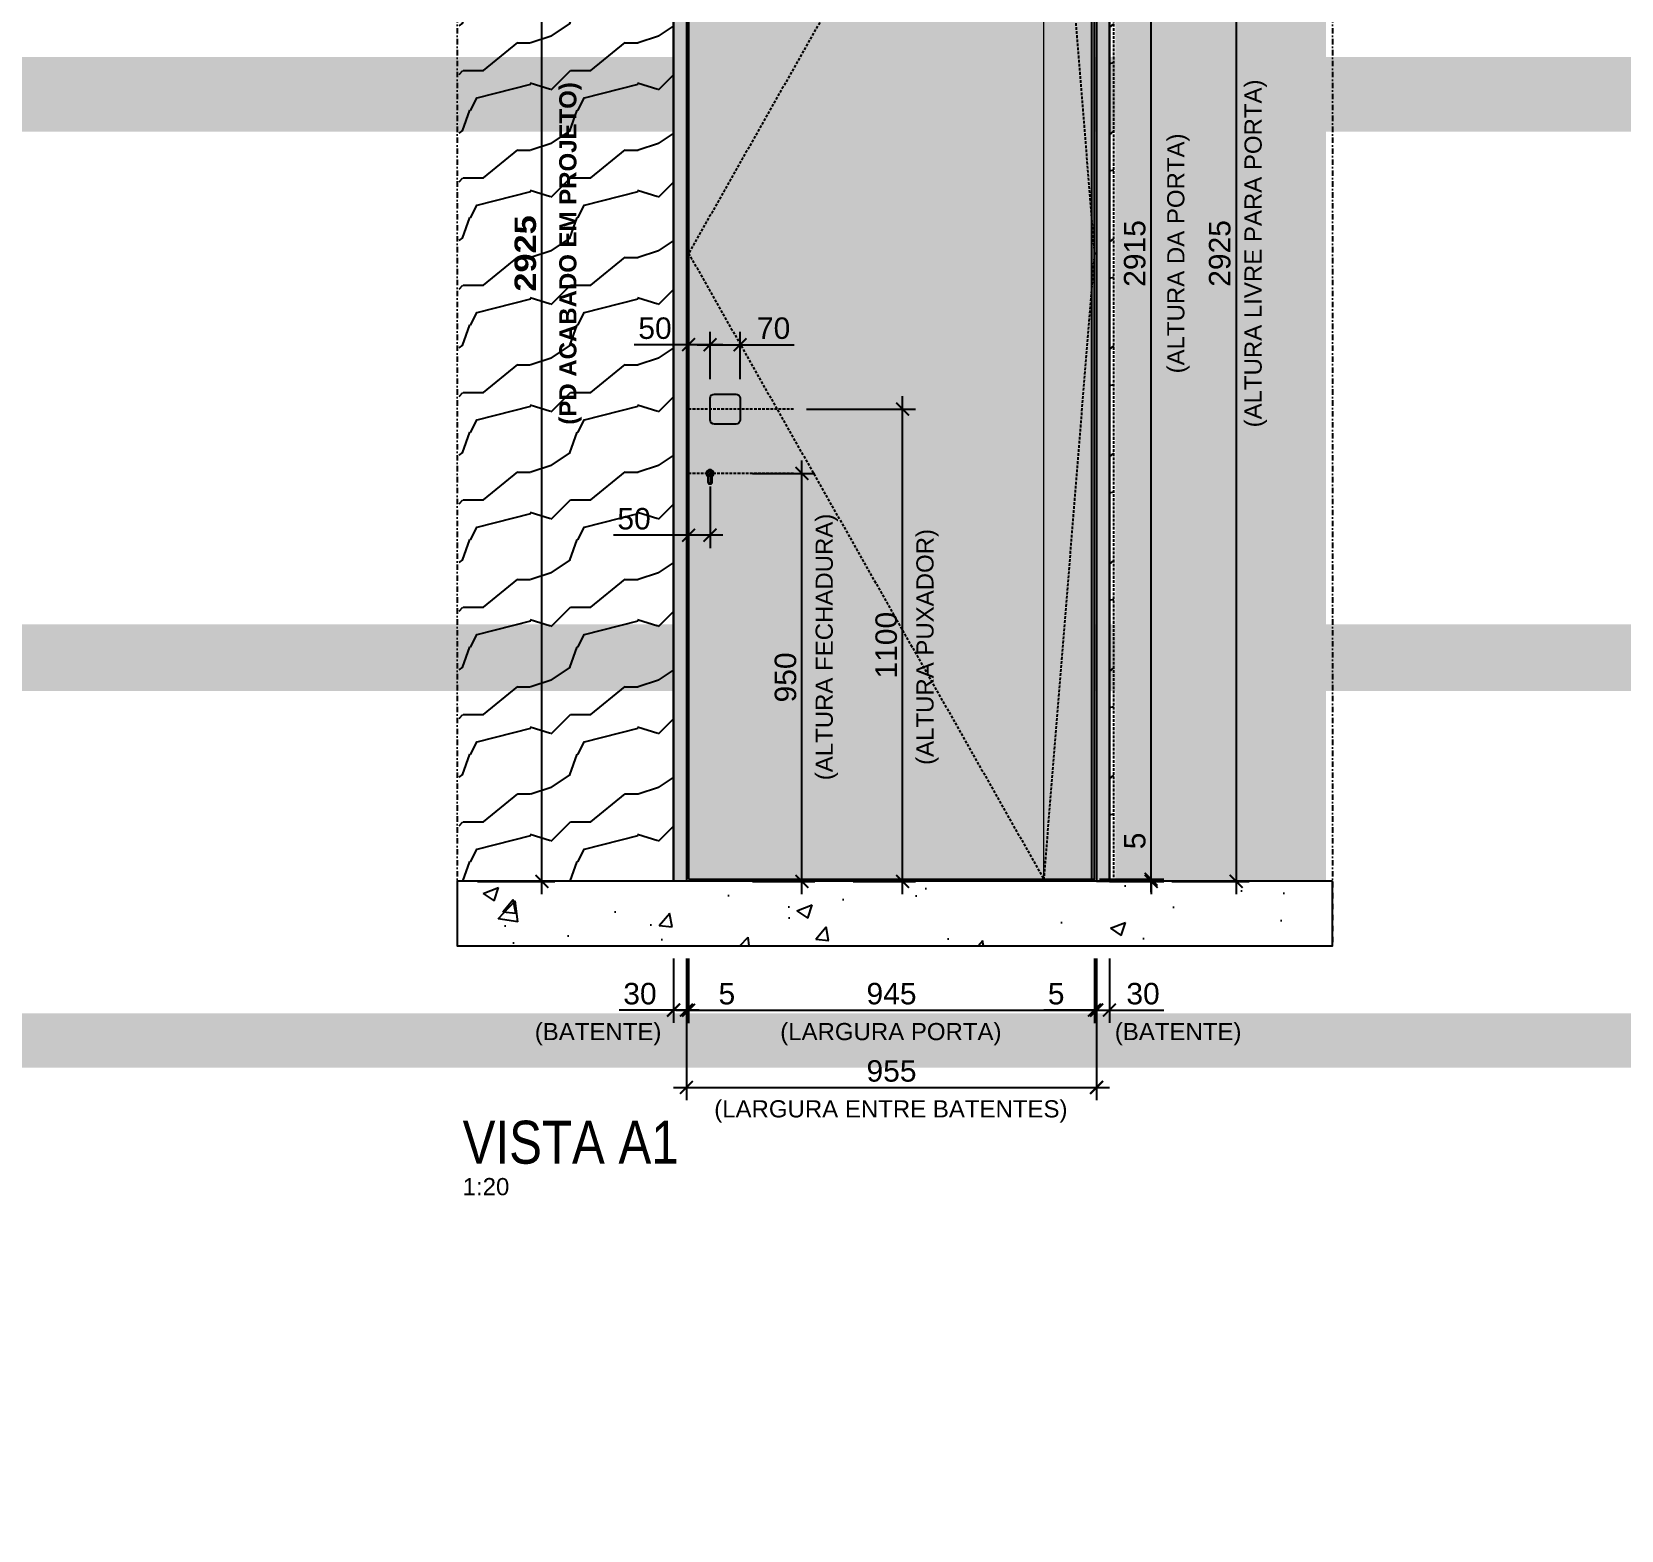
# Model space of a CAD drawing. Header units: millimetres. Extents: x -63251 to 507826, y 5339 to 217512.
# Drawn here: x 191512 to 195213, y 104444 to 107934 of the extents above; entities that cross this region are included whole.
import ezdxf
from ezdxf import colors
from ezdxf.entities.mleader import LeaderData, LeaderLine
from ezdxf.math import Vec2, Vec3

# ---------------------------------------------------------------- set-up
doc = ezdxf.new("R2010")
doc.units = ezdxf.units.MM
doc.header["$PDMODE"] = 3
doc.linetypes.add('TRAÇO 1-1', pattern=[9.525, 6.35, -3.175])
doc.linetypes.add('TRAÇO E PONTO 1-1', pattern=[25.4, 12.7, -6.35, 0, -6.35])
for name, color, linetype in [('A-ANNO-DIMS', 7, 'Continuous'), ('COTAS', 9, 'Continuous'), ('FERRAGEM', 3, 'Continuous'), ('HACHURA', 21, 'Continuous'), ('MARCENARIA', 4, 'Continuous'), ('MARCENARIA . M', 4, 'Continuous'), ('PAREDE', 94, 'Continuous'), ('PROJEÇÃO', 8, 'Continuous'), ('TEXTO', 105, 'Continuous'), ('TEXTO TRAÇO PONTO', 105, 'TRAÇO E PONTO 1-1')]:
    doc.layers.add(name, color=color, linetype=linetype)
doc.styles.add('1-1', font='arial.ttf', dxfattribs={"height": 0.2})
doc.styles.add('MEDIDA OFICIAL', font='ariblk.ttf')
doc.styles.add('PADRÃO', font='arial.ttf')
doc.styles.add('TITULO', font='swissck.ttf')
doc.dimstyles.new('1-20', dxfattribs={"dimscale": 20, "dimtxt": 2.5, "dimasz": 1.5, "dimexe": 1.5, "dimexo": 1.5, "dimtad": 1, "dimtxsty": 'PADRÃO', "dimblk": 'ARCHTICK', "dimcen": 2.5, "dimdle": 1.5, "dimclrd": 9, "dimclre": 9, "dimclrt": 6, "dimadec": 0, "dimazin": 0, "dimtfac": 1, "dimtmove": 0, "dimatfit": 3, "dimfxl": 1.25, "dimlwd": -1, "dimlwe": -1, "dimarcsym": 0})
doc.dimstyles.new('Med. Ofic.1-20', dxfattribs={"dimscale": 20, "dimtxt": 2.5, "dimasz": 1.5, "dimexe": 1.5, "dimexo": 1.5, "dimtad": 1, "dimtxsty": 'MEDIDA OFICIAL', "dimblk": 'ARCHTICK', "dimcen": 2.5, "dimdle": 1.5, "dimclrd": 9, "dimclre": 9, "dimclrt": 10, "dimadec": 0, "dimazin": 0, "dimtfac": 1, "dimtmove": 0, "dimatfit": 3, "dimfxl": 1.25, "dimlwd": -1, "dimlwe": -1, "dimarcsym": 0})

# ---------------------------------------------------------------- blocks, each defined once
blk = doc.blocks.new('_ArchTick')
at = {"color": 0, "linetype": 'ByBlock', "const_width": 0.15}
blk.add_lwpolyline([(-0.5, -0.5), (0.5, 0.5)], dxfattribs=at)
blk = doc.blocks.new('*D73')
at = {"layer": 'A-ANNO-DIMS', "color": 9, "transparency": 16777216}
for p, q in [((193041.8, 105775.6), (193041.8, 105625.6)), ((193986.8, 105775.6), (193986.8, 105625.6)), ((193011.8, 105655.6), (194016.8, 105655.6))]:
    blk.add_line(p, q, dxfattribs=at)
at = {"layer": 'Defpoints', "color": 0, "transparency": 16777216}
for p in [(193041.8, 105805.6), (193986.8, 105805.6), (193986.8, 105655.6)]:
    blk.add_point(p, dxfattribs=at)
at = {"layer": 'A-ANNO-DIMS', "color": 9, "transparency": 16777216, "xscale": 30, "yscale": 30, "zscale": 30, "rotation": 180}
blk.add_blockref('_ArchTick', (193041.8, 105655.6), dxfattribs=at)
at = {"layer": 'A-ANNO-DIMS', "color": 9, "transparency": 16777216, "xscale": 30, "yscale": 30, "zscale": 30}
blk.add_blockref('_ArchTick', (193986.8, 105655.6), dxfattribs=at)
at = {"layer": 'A-ANNO-DIMS', "color": 6, "transparency": 16777216, "insert": (193514.3, 105693.7), "char_height": 50, "attachment_point": 5, "style": 'PADRÃO'}
blk.add_mtext('945', dxfattribs=at)
blk = doc.blocks.new('*D74')
at = {"layer": 'A-ANNO-DIMS', "color": 9, "transparency": 16777216}
for p, q in [((193036.8, 105775.6), (193036.8, 105625.6)), ((193041.8, 105775.7), (193041.8, 105625.6)), ((193036.8, 105655.6), (193006.8, 105655.6)), ((193036.8, 105655.6), (193041.8, 105655.6)), ((193041.8, 105655.6), (193160, 105655.6))]:
    blk.add_line(p, q, dxfattribs=at)
at = {"layer": 'Defpoints', "color": 0, "transparency": 16777216}
for p in [(193036.8, 105805.6), (193041.8, 105805.7), (193041.8, 105655.6)]:
    blk.add_point(p, dxfattribs=at)
at = {"layer": 'A-ANNO-DIMS', "color": 9, "transparency": 16777216, "xscale": 30, "yscale": 30, "zscale": 30}
blk.add_blockref('_ArchTick', (193036.8, 105655.6), dxfattribs=at)
at = {"layer": 'A-ANNO-DIMS', "color": 9, "transparency": 16777216, "xscale": 30, "yscale": 30, "zscale": 30, "rotation": 180}
blk.add_blockref('_ArchTick', (193041.8, 105655.6), dxfattribs=at)
at = {"layer": 'A-ANNO-DIMS', "color": 6, "transparency": 16777216, "insert": (193130.9, 105693.6), "char_height": 50, "attachment_point": 5, "style": 'PADRÃO'}
blk.add_mtext('5', dxfattribs=at)
blk = doc.blocks.new('*D75')
at = {"layer": 'A-ANNO-DIMS', "color": 9, "transparency": 16777216}
for p, q in [((193986.8, 105775.7), (193986.8, 105625.7)), ((193991.8, 105775.7), (193991.8, 105625.7)), ((193986.8, 105655.7), (193868.7, 105655.7)), ((193991.8, 105655.7), (193986.8, 105655.7)), ((193991.8, 105655.7), (194021.8, 105655.7))]:
    blk.add_line(p, q, dxfattribs=at)
at = {"layer": 'Defpoints', "color": 0, "transparency": 16777216}
for p in [(193986.8, 105805.7), (193991.8, 105805.7), (193986.8, 105655.7)]:
    blk.add_point(p, dxfattribs=at)
at = {"layer": 'A-ANNO-DIMS', "color": 9, "transparency": 16777216, "xscale": 30, "yscale": 30, "zscale": 30}
blk.add_blockref('_ArchTick', (193986.8, 105655.7), dxfattribs=at)
at = {"layer": 'A-ANNO-DIMS', "color": 9, "transparency": 16777216, "xscale": 30, "yscale": 30, "zscale": 30, "rotation": 180}
blk.add_blockref('_ArchTick', (193991.8, 105655.7), dxfattribs=at)
at = {"layer": 'A-ANNO-DIMS', "color": 6, "transparency": 16777216, "insert": (193897.7, 105693.6), "char_height": 50, "attachment_point": 5, "style": 'PADRÃO'}
blk.add_mtext('5', dxfattribs=at)
blk = doc.blocks.new('*D76')
at = {"layer": 'A-ANNO-DIMS', "color": 9, "transparency": 16777216}
for p, q in [((193036.8, 105775.6), (193036.8, 105445.6)), ((193991.8, 105775.6), (193991.8, 105445.6)), ((193006.8, 105475.6), (194021.8, 105475.6))]:
    blk.add_line(p, q, dxfattribs=at)
at = {"layer": 'Defpoints', "color": 0, "transparency": 16777216}
for p in [(193036.8, 105805.6), (193991.8, 105805.6), (193991.8, 105475.6)]:
    blk.add_point(p, dxfattribs=at)
at = {"layer": 'A-ANNO-DIMS', "color": 9, "transparency": 16777216, "xscale": 30, "yscale": 30, "zscale": 30, "rotation": 180}
blk.add_blockref('_ArchTick', (193036.8, 105475.6), dxfattribs=at)
at = {"layer": 'A-ANNO-DIMS', "color": 9, "transparency": 16777216, "xscale": 30, "yscale": 30, "zscale": 30}
blk.add_blockref('_ArchTick', (193991.8, 105475.6), dxfattribs=at)
at = {"layer": 'A-ANNO-DIMS', "color": 6, "transparency": 16777216, "insert": (193514.3, 105513.7), "char_height": 50, "attachment_point": 5, "style": 'PADRÃO'}
blk.add_mtext('955', dxfattribs=at)
blk = doc.blocks.new('*D72')
at = {"layer": 'A-ANNO-DIMS', "color": 9, "transparency": 16777216}
for p, q in [((193991.8, 105775.6), (193991.8, 105625.7)), ((194021.8, 105775.6), (194021.8, 105625.7)), ((193961.8, 105655.7), (194021.8, 105655.7)), ((194021.8, 105655.7), (194148.2, 105655.7))]:
    blk.add_line(p, q, dxfattribs=at)
at = {"layer": 'Defpoints', "color": 0, "transparency": 16777216}
for p in [(193991.8, 105805.6), (194021.8, 105805.6), (194021.8, 105655.7)]:
    blk.add_point(p, dxfattribs=at)
at = {"layer": 'A-ANNO-DIMS', "color": 9, "transparency": 16777216, "xscale": 30, "yscale": 30, "zscale": 30, "rotation": 180}
blk.add_blockref('_ArchTick', (193991.8, 105655.7), dxfattribs=at)
at = {"layer": 'A-ANNO-DIMS', "color": 9, "transparency": 16777216, "xscale": 30, "yscale": 30, "zscale": 30}
blk.add_blockref('_ArchTick', (194021.8, 105655.7), dxfattribs=at)
at = {"layer": 'A-ANNO-DIMS', "color": 6, "transparency": 16777216, "insert": (194100, 105693.7), "char_height": 50, "attachment_point": 5, "style": 'PADRÃO'}
blk.add_mtext('30', dxfattribs=at)
blk = doc.blocks.new('*D77')
at = {"layer": 'A-ANNO-DIMS', "color": 9, "transparency": 16777216}
for p, q in [((193006.8, 105775.6), (193006.8, 105625.7)), ((193036.8, 105775.6), (193036.8, 105625.7)), ((193006.8, 105655.7), (192880.4, 105655.7)), ((193066.8, 105655.7), (193006.8, 105655.7))]:
    blk.add_line(p, q, dxfattribs=at)
at = {"layer": 'Defpoints', "color": 0, "transparency": 16777216}
for p in [(193006.8, 105805.6), (193036.8, 105805.6), (193006.8, 105655.7)]:
    blk.add_point(p, dxfattribs=at)
at = {"layer": 'A-ANNO-DIMS', "color": 9, "transparency": 16777216, "xscale": 30, "yscale": 30, "zscale": 30, "rotation": 180}
blk.add_blockref('_ArchTick', (193006.8, 105655.7), dxfattribs=at)
at = {"layer": 'A-ANNO-DIMS', "color": 9, "transparency": 16777216, "xscale": 30, "yscale": 30, "zscale": 30}
blk.add_blockref('_ArchTick', (193036.8, 105655.7), dxfattribs=at)
at = {"layer": 'A-ANNO-DIMS', "color": 6, "transparency": 16777216, "insert": (192928.6, 105693.7), "char_height": 50, "attachment_point": 5, "style": 'PADRÃO'}
blk.add_mtext('30', dxfattribs=at)
blk = doc.blocks.new('*D78')
at = {"layer": 'A-ANNO-DIMS', "color": 9, "transparency": 16777216}
for p, q in [((194118.8, 105930.6), (194118.8, 108905.6)), ((193998.8, 108875.6), (194148.8, 108875.6)), ((193998.8, 105960.6), (194148.8, 105960.6))]:
    blk.add_line(p, q, dxfattribs=at)
at = {"layer": 'Defpoints', "color": 0, "transparency": 16777216}
for p in [(193968.8, 108875.6), (194118.8, 108875.6), (193968.8, 105960.6)]:
    blk.add_point(p, dxfattribs=at)
at = {"layer": 'A-ANNO-DIMS', "color": 9, "transparency": 16777216, "xscale": 30, "yscale": 30, "zscale": 30}
for p, rotation in [((194118.8, 108875.6), 90), ((194118.8, 105960.6), 270)]:
    blk.add_blockref('_ArchTick', p, dxfattribs=dict(at, rotation=rotation))
at = {"layer": 'A-ANNO-DIMS', "color": 6, "transparency": 16777216, "insert": (194080.8, 107418.1), "char_height": 50, "attachment_point": 5, "rotation": 90, "style": 'PADRÃO'}
blk.add_mtext('2915', dxfattribs=at)
blk = doc.blocks.new('*D79')
at = {"layer": 'A-ANNO-DIMS', "color": 9, "transparency": 16777216}
for p, q in [((194118.8, 105960.6), (194118.8, 106078.8)), ((194016.8, 105960.6), (194148.8, 105960.6)), ((194118.8, 105955.6), (194118.8, 105960.6)), ((194021.8, 105955.6), (194148.8, 105955.6)), ((194118.8, 105955.6), (194118.8, 105925.6))]:
    blk.add_line(p, q, dxfattribs=at)
at = {"layer": 'Defpoints', "color": 0, "transparency": 16777216}
for p in [(193986.8, 105960.6), (194118.8, 105960.6), (193991.8, 105955.6)]:
    blk.add_point(p, dxfattribs=at)
at = {"layer": 'A-ANNO-DIMS', "color": 9, "transparency": 16777216, "xscale": 30, "yscale": 30, "zscale": 30}
for p, rotation in [((194118.8, 105960.6), 270), ((194118.8, 105955.6), 90)]:
    blk.add_blockref('_ArchTick', p, dxfattribs=dict(at, rotation=rotation))
at = {"layer": 'A-ANNO-DIMS', "color": 6, "transparency": 16777216, "insert": (194080.9, 106049.7), "char_height": 50, "attachment_point": 5, "rotation": 90, "style": 'PADRÃO'}
blk.add_mtext('5', dxfattribs=at)
blk = doc.blocks.new('*D80')
at = {"layer": 'A-ANNO-DIMS', "color": 9, "transparency": 16777216}
for p, q in [((194316.8, 108910.6), (194316.8, 105925.6)), ((194021.8, 108880.6), (194346.8, 108880.6)), ((194166.8, 105955.6), (194346.8, 105955.6))]:
    blk.add_line(p, q, dxfattribs=at)
at = {"layer": 'Defpoints', "color": 0, "transparency": 16777216}
for p in [(193991.8, 108880.6), (194136.8, 105955.6), (194316.8, 105955.6)]:
    blk.add_point(p, dxfattribs=at)
at = {"layer": 'A-ANNO-DIMS', "color": 9, "transparency": 16777216, "xscale": 30, "yscale": 30, "zscale": 30}
for p, rotation in [((194316.8, 108880.6), 90), ((194316.8, 105955.6), 270)]:
    blk.add_blockref('_ArchTick', p, dxfattribs=dict(at, rotation=rotation))
at = {"layer": 'A-ANNO-DIMS', "color": 6, "transparency": 16777216, "insert": (194278.8, 107418.1), "char_height": 50, "attachment_point": 5, "rotation": 90, "style": 'PADRÃO'}
blk.add_mtext('2925', dxfattribs=at)
blk = doc.blocks.new('*D82')
at = {"layer": 'COTAS', "color": 9, "linetype": 'Continuous', "ltscale": 0.4, "transparency": 16777216}
blk.add_line((192700.3, 105925.6), (192700.3, 108910.6), dxfattribs=at)
at = {"layer": 'COTAS', "color": 9, "ltscale": 0.4, "transparency": 16777216}
for p, q in [((192580.1, 108880.6), (192730.3, 108880.6)), ((192550.3, 105955.6), (192730.3, 105955.6))]:
    blk.add_line(p, q, dxfattribs=at)
at = {"layer": 'Defpoints', "color": 0, "ltscale": 0.4, "transparency": 16777216}
for p in [(192550.1, 108880.6, 0), (192700.3, 108880.6), (192520.3, 105955.6)]:
    blk.add_point(p, dxfattribs=at)
at = {"layer": 'COTAS', "color": 9, "ltscale": 0.4, "transparency": 16777216, "xscale": 30, "yscale": 30, "zscale": 30}
for p, rotation in [((192700.3, 108880.6), 90), ((192700.3, 105955.6), 270)]:
    blk.add_blockref('_ArchTick', p, dxfattribs=dict(at, rotation=rotation))
at = {"layer": 'COTAS', "color": 10, "ltscale": 0.4, "transparency": 16777216, "insert": (192661.9, 107418.1), "char_height": 50, "attachment_point": 5, "rotation": 90, "style": 'MEDIDA OFICIAL'}
blk.add_mtext('2925', dxfattribs=at)
blk = doc.blocks.new('*D611')
at = {"layer": 'Defpoints', "color": 0, "transparency": 16777216}
for p in [(193160.8, 106905.6), (193305.6, 106905.6), (193160.8, 105955.6)]:
    blk.add_point(p, dxfattribs=at)
at = {"layer": 'PAREDE', "color": 9, "transparency": 16777216}
for p, q in [((193305.6, 105925.6), (193305.6, 106935.6)), ((193190.8, 106905.6), (193335.6, 106905.6)), ((193190.8, 105955.6), (193335.6, 105955.6))]:
    blk.add_line(p, q, dxfattribs=at)
at = {"layer": 'PAREDE', "color": 9, "transparency": 16777216, "xscale": 30, "yscale": 30, "zscale": 30}
for p, rotation in [((193305.6, 106905.6), 90), ((193305.6, 105955.6), 270)]:
    blk.add_blockref('_ArchTick', p, dxfattribs=dict(at, rotation=rotation))
at = {"layer": 'PAREDE', "color": 6, "transparency": 16777216, "insert": (193267.6, 106430.6), "char_height": 50, "attachment_point": 5, "rotation": 90, "style": 'PADRÃO'}
blk.add_mtext('950', dxfattribs=at)
blk = doc.blocks.new('*D612')
at = {"layer": 'Defpoints', "color": 0, "transparency": 16777216}
for p in [(193041.8, 106905.6), (193091.8, 106905.6), (193041.8, 106761.8)]:
    blk.add_point(p, dxfattribs=at)
at = {"layer": 'PAREDE', "color": 9, "transparency": 16777216}
for p, q in [((193041.8, 106875.6), (193041.8, 106731.8)), ((193091.8, 106875.6), (193091.8, 106731.8)), ((193041.8, 106761.8), (192866.6, 106761.8)), ((193121.8, 106761.8), (193041.8, 106761.8))]:
    blk.add_line(p, q, dxfattribs=at)
at = {"layer": 'PAREDE', "color": 9, "transparency": 16777216, "xscale": 30, "yscale": 30, "zscale": 30, "rotation": 180}
blk.add_blockref('_ArchTick', (193041.8, 106761.8), dxfattribs=at)
at = {"layer": 'PAREDE', "color": 9, "transparency": 16777216, "xscale": 30, "yscale": 30, "zscale": 30}
blk.add_blockref('_ArchTick', (193091.8, 106761.8), dxfattribs=at)
at = {"layer": 'PAREDE', "color": 6, "transparency": 16777216, "insert": (192914.8, 106799.9), "char_height": 50, "attachment_point": 5, "style": 'PADRÃO'}
blk.add_mtext('50', dxfattribs=at)
blk = doc.blocks.new('*D613')
at = {"layer": 'Defpoints', "color": 0, "transparency": 16777216}
for p in [(193286.2, 107055.6), (193540.2, 107055.6), (193395.4, 105955.6)]:
    blk.add_point(p, dxfattribs=at)
at = {"layer": 'PAREDE', "color": 9, "transparency": 16777216}
for p, q in [((193540.2, 105925.6), (193540.2, 107085.6)), ((193316.2, 107055.6), (193570.2, 107055.6)), ((193425.4, 105955.6), (193570.2, 105955.6))]:
    blk.add_line(p, q, dxfattribs=at)
at = {"layer": 'PAREDE', "color": 9, "transparency": 16777216, "xscale": 30, "yscale": 30, "zscale": 30}
for p, rotation in [((193540.2, 107055.6), 90), ((193540.2, 105955.6), 270)]:
    blk.add_blockref('_ArchTick', p, dxfattribs=dict(at, rotation=rotation))
at = {"layer": 'PAREDE', "color": 6, "transparency": 16777216, "insert": (193502.2, 106505.6), "char_height": 50, "attachment_point": 5, "rotation": 90, "style": 'PADRÃO'}
blk.add_mtext('1100', dxfattribs=at)
blk = doc.blocks.new('*D1739')
at = {"layer": 'Defpoints', "color": 0, "transparency": 16777216}
for p in [(193161.8, 107205.6), (193091.8, 107095.6), (193161.8, 107095.6)]:
    blk.add_point(p, dxfattribs=at)
at = {"layer": 'PAREDE', "color": 9, "transparency": 16777216}
for p, q in [((193091.8, 107125.6), (193091.8, 107235.6)), ((193161.8, 107125.6), (193161.8, 107235.6)), ((193061.8, 107205.6), (193161.8, 107205.6)), ((193161.8, 107205.6), (193287.9, 107205.6))]:
    blk.add_line(p, q, dxfattribs=at)
at = {"layer": 'PAREDE', "color": 9, "transparency": 16777216, "xscale": 30, "yscale": 30, "zscale": 30, "rotation": 180}
blk.add_blockref('_ArchTick', (193091.8, 107205.6), dxfattribs=at)
at = {"layer": 'PAREDE', "color": 9, "transparency": 16777216, "xscale": 30, "yscale": 30, "zscale": 30}
blk.add_blockref('_ArchTick', (193161.8, 107205.6), dxfattribs=at)
at = {"layer": 'PAREDE', "color": 6, "transparency": 16777216, "insert": (193239.8, 107243.7), "char_height": 50, "attachment_point": 5, "style": 'PADRÃO'}
blk.add_mtext('70', dxfattribs=at)
blk = doc.blocks.new('*D1740')
at = {"layer": 'Defpoints', "color": 0, "transparency": 16777216}
for p in [(193041.8, 107205.6), (193091.8, 107095.6), (193041.8, 107055.6)]:
    blk.add_point(p, dxfattribs=at)
at = {"layer": 'PAREDE', "color": 9, "transparency": 16777216}
for p, q in [((193041.8, 107085.6), (193041.8, 107235.6)), ((193091.8, 107125.6), (193091.8, 107235.6)), ((193041.8, 107205.6), (192915.4, 107205.6)), ((193121.8, 107205.6), (193041.8, 107205.6))]:
    blk.add_line(p, q, dxfattribs=at)
at = {"layer": 'PAREDE', "color": 9, "transparency": 16777216, "xscale": 30, "yscale": 30, "zscale": 30, "rotation": 180}
blk.add_blockref('_ArchTick', (193041.8, 107205.6), dxfattribs=at)
at = {"layer": 'PAREDE', "color": 9, "transparency": 16777216, "xscale": 30, "yscale": 30, "zscale": 30}
blk.add_blockref('_ArchTick', (193091.8, 107205.6), dxfattribs=at)
at = {"layer": 'PAREDE', "color": 6, "transparency": 16777216, "insert": (192963.6, 107243.7), "char_height": 50, "attachment_point": 5, "style": 'PADRÃO'}
blk.add_mtext('50', dxfattribs=at)

msp = doc.modelspace()

# ---------------------------------------------------------------- hatches: boundary and pattern name
at = {"layer": 'HACHURA', "ltscale": 0.3}
h = msp.add_hatch(dxfattribs=at)
h.set_pattern_fill('LEGNO5', color=21, scale=250, angle=90, pattern_type=2)
h.set_pattern_definition([(63.4349, (-1717.48, 9e-15), (-250.00033, -249.99979), [33.541, -525.476]), (14.5742, (-1702.485, 30), (-6750.00055216, -1749.99822292), [129.156, -12786.4355]), (342.4744, (-1827.485, 62.5), (3999.9992282, -1250.0020671), [49.81225, -4931.4025]), (45, (-1779.98, 47.5), (7e-14, 250.00008), [63.6395, -289.91375]), (0, (-1734.98, 92.5), (250, 250), [47.5, -202.5]), (39.0939, (-1687.485, 92.5), (2749.9984775, 2250.00200785), [103.07775, -5050.8045]), (0, (-1607.48, 157.5), (250, 250), [30, -220]), (17.5256, (-1827.485, 157.5), (-3999.9992282, -1250.0020671), [49.81225, -4931.4025]), (33.6901, (-1779.985, 172.5), (-499.99989, -250.000334), [54.08325, -847.3045]), (69.7751, (-1734.985, 202.5), (1000.0020839, 2749.9993161), [50.62125, -5011.493])])
h.paths.add_polyline_path([(193006.815, 108880.646), (192507.814, 108880.646), (192507.814, 105955.646), (193006.815, 105955.646)])
at = {"layer": 'HACHURA', "true_color": 0xba9673}
h = msp.add_hatch(color=33, dxfattribs=at)
h.dxf.hatch_style = 1
h.paths.add_polyline_path([(193006.815, 105955.646), (193036.815, 105955.646), (193036.815, 108880.646), (193006.815, 108880.646)])
h = msp.add_hatch(color=33, dxfattribs=at)
h.dxf.hatch_style = 1
h.paths.add_polyline_path([(193986.814, 105960.646), (193041.815, 105960.646), (193041.815, 108875.646), (193986.814, 108875.646)])
h = msp.add_hatch(color=33, dxfattribs=at)
h.dxf.hatch_style = 1
h.paths.add_polyline_path([(194021.815, 105955.646), (193991.815, 105955.646), (193991.815, 108880.646), (194021.815, 108880.646)])
at = {"layer": 'HACHURA', "ltscale": 0.3}
h = msp.add_hatch(dxfattribs=at)
h.set_pattern_fill('LEGNO5', color=21, scale=250, angle=90, pattern_type=2)
h.set_pattern_definition([(63.4349, (-2803.32, 314.83), (-250.00033, -249.99979), [33.541, -525.476]), (14.5742, (-2788.318, 344.827), (-6750.00055216, -1749.99822292), [129.156, -12786.4355]), (342.4744, (-2913.318, 377.327), (3999.9992282, -1250.0020671), [49.81225, -4931.4025]), (45, (-2865.82, 362.33), (7e-14, 250.00008), [63.6395, -289.91375]), (0, (-2820.82, 407.33), (250, 250), [47.5, -202.5]), (39.0939, (-2773.318, 407.327), (2749.9984775, 2250.00200785), [103.07775, -5050.8045]), (0, (-2693.32, 472.33), (250, 250), [30, -220]), (17.5256, (-2913.318, 472.327), (-3999.9992282, -1250.0020671), [49.81225, -4931.4025]), (33.6901, (-2865.82, 487.33), (-499.99989, -250.000334), [54.08325, -847.3045]), (69.7751, (-2820.818, 517.327), (1000.0020839, 2749.9993161), [50.62125, -5011.493])])
h.paths.add_polyline_path([(194031.815, 108880.646), (194021.815, 108880.646), (194021.815, 105955.646), (194031.815, 105955.646)])
at = {"layer": 'HACHURA'}
h = msp.add_hatch(dxfattribs=at)
h.set_pattern_fill('AR-CONC', color=21, scale=2)
h.set_pattern_definition([(50, (41952.73, 46131.06), (364.36934, -31.87817), [38.1, -419.1]), (355, (41952.73, 46131.06), (-70.48684, 382.1137), [30.48, -335.2812]), (100.45144, (41983.1, 46128.4), (293.8825, 350.2355), [32.38, -356.1805]), (46.1842, (41952.73, 46232.66), (542.1581, -84.0847), [57.15, -628.65]), (96.63556, (41997.9, 46225.65), (474.8083, 494.8522), [48.57, -534.2712]), (351.18415, (41952.73, 46232.66), (474.8083, 494.8522), [45.72, -502.9195]), (21, (42003.53, 46207.26), (303.2288, -204.5304), [38.1, -419.1]), (326, (42003.53, 46207.26), (123.60406, 368.3759), [30.48, -335.28]), (71.45144, (42028.8, 46190.2), (426.83284, 163.8455), [32.38, -356.1799]), (37.5, (41952.73, 46131.06), (6.17721, 169.11008), [0, -331.216, 0, -340.36, 0, -336.55]), (7.5, (41952.73, 46131.06), (133.63933, 200.36115), [0, -194.056, 0, -323.596, 0, -128.27]), (327.5, (41839.45, 46131.06), (271.18119, -11.45749), [0, -127, 0, -396.24, 0, -525.78]), (317.5, (41788.65, 46131.06), (296.25836, 50.85298), [0, -165.1, 0, -263.144, 0, -373.38])])
h.paths.add_polyline_path([(194540.815, 105805.646), (194540.815, 105955.646), (192502.814, 105955.646), (192502.814, 105805.646)])
at = {"layer": 'PROJEÇÃO', "linetype": 'TRAÇO 1-1'}
h = msp.add_hatch(dxfattribs=at)
h.set_pattern_fill('DOTS', color=8, scale=8)
h.set_pattern_definition([(0, (-1579.485, 0), (6.35, 12.7), [0, -12.7])])
h.paths.add_polyline_path([(194035.815, 105955.646), (194525.815, 105955.646), (194525.815, 108880.646), (194035.815, 108880.646)])

# ---------------------------------------------------------------- linework, layer by layer
at = {"layer": 'FERRAGEM'}
msp.add_line((193090.815, 106899.943), (193092.815, 106899.943), dxfattribs=at)
for points in [[(193086.815, 106898.772), (193086.815, 106886.146)], [(193092.815, 106899.943), (193092.815, 106904.856), (193090.815, 106904.856), (193090.815, 106899.943)], [(193096.815, 106886.146), (193096.815, 106898.772)]]:
    msp.add_lwpolyline(points, dxfattribs=at)
for centre, radius, start, end in [((193091.815, 106905.646), 8.5, 306.031879, 233.968121), ((193091.815, 106905.646), 5.79, 279.94638, 260.05362), ((193091.815, 106886.146), 5, 180, 0)]:
    msp.add_arc(centre, radius, start, end, dxfattribs=at)
at = {"layer": 'MARCENARIA', "color": 8}
msp.add_line((193979.815, 108875.646), (193979.815, 105960.646), dxfattribs=at)
at = {"layer": 'MARCENARIA'}
for points in [[(193036.815, 105955.646), (193006.815, 105955.646), (193006.815, 108880.646), (193036.815, 108880.646)], [(193041.815, 105960.646), (193986.814, 105960.646), (193986.814, 108875.646), (193041.815, 108875.646)], [(193991.814, 105955.646), (194021.815, 105955.646), (194021.815, 108880.646), (193991.814, 108880.646)]]:
    msp.add_lwpolyline(points, close=True, dxfattribs=at)
at = {"layer": 'MARCENARIA . M', "color": 8}
msp.add_line((193091.815, 106914.146), (193091.815, 106881.146), dxfattribs=at)
at = {"layer": 'MARCENARIA . M'}
msp.add_lwpolyline([(193151.815, 107020.646), (193101.815, 107020.646, -0.41421356), (193091.815, 107030.646), (193091.815, 107080.646, -0.41421356), (193101.815, 107090.646), (193151.815, 107090.646, -0.41421356), (193161.815, 107080.646), (193161.815, 107030.646, -0.41421356)], format="xyb", close=True, dxfattribs=at)
at = {"layer": 'PAREDE', "color": 10, "linetype": 'TRAÇO 1-1'}
for p, q in [((193286.197, 107055.646), (193041.815, 107055.646)), ((193286.197, 106905.646), (193041.815, 106905.646))]:
    msp.add_line(p, q, dxfattribs=at)
at = {"layer": 'PAREDE', "color": 10, "linetype": 'ByBlock'}
msp.add_line((193991.814, 106160.646), (193991.814, 105955.646), dxfattribs=at)
at = {"layer": 'PAREDE'}
for points in [[(193006.815, 108880.646), (193006.815, 105955.646)], [(194021.815, 108880.646), (194021.815, 105955.646)]]:
    msp.add_lwpolyline(points, dxfattribs=at)
msp.add_lwpolyline([(194540.815, 105955.646), (192502.814, 105955.646), (192502.814, 105805.646), (194540.815, 105805.646)], close=True, dxfattribs=at)
at = {"layer": 'PROJEÇÃO', "color": 21, "linetype": 'TRAÇO 1-1'}
for points in [[(193868.821, 108875.646), (193041.815, 107418.146), (193868.821, 105960.748)], [(193868.814, 108875.646), (193986.814, 107418.146), (193868.814, 105960.646)]]:
    msp.add_lwpolyline(points, dxfattribs=at)
at = {"layer": 'PROJEÇÃO', "color": 10, "linetype": 'TRAÇO 1-1', "const_width": 3}
msp.add_lwpolyline([(193868.821, 108875.646), (193868.821, 105960.748)], dxfattribs=at)
at = {"layer": 'PROJEÇÃO', "color": 8, "linetype": 'TRAÇO 1-1'}
msp.add_lwpolyline([(194525.815, 105955.646), (194031.815, 105955.646), (194031.815, 108880.646), (194525.815, 108880.646)], dxfattribs=at)
at = {"layer": 'TEXTO TRAÇO PONTO'}
for p, q in [((192502.814, 109549.646), (192502.814, 105814.029, 0)), ((194540.815, 109549.646), (194540.815, 105814.029, 0))]:
    msp.add_line(p, q, dxfattribs=at)

# ---------------------------------------------------------------- texts
at = {"layer": 'COTAS', "color": 6, "char_height": 40, "rotation": 90, "style": 'PADRÃO'}
for s, insert, width, attachment_point in [('{\\fArial|b1|i0|c0|p34;\\C10;(PD ACABADO EM PROJETO)}', (192740.6, 107418.146, 0), 823.04608, 2), ('(ALTURA LIVRE PARA PORTA)', (194336.24, 107418.146), 1350, 2), ('(ALTURA DA PORTA)', (194156.24, 107418.146), 1350, 2), ('(ALTURA FECHADURA)', (193389.606, 106501.527), 1350, 8), ('(ALTURA PUXADOR)', (193624.2, 106501.527), 1350, 8)]:
    msp.add_mtext(s, dxfattribs=dict(at, insert=insert, width=width, attachment_point=attachment_point))
at = {"layer": 'COTAS', "color": 6, "char_height": 40, "width": 1360, "attachment_point": 2, "style": 'PADRÃO'}
for s, insert in [('(BATENTE)', (192831.099, 105625.696)), ('(LARGURA PORTA)', (193512.815, 105625.696)), ('(BATENTE)', (194181.744, 105625.696)), ('(LARGURA ENTRE BATENTES)', (193512.815, 105445.696))]:
    msp.add_mtext(s, dxfattribs=dict(at, insert=insert))
at = {"layer": 'TEXTO', "color": 1, "insert": (192515.701, 105296.555), "char_height": 100, "width": 3189.64159, "attachment_point": 7, "style": 'TITULO'}
msp.add_mtext('\\pxt4;VISTA A1', dxfattribs=at)
at = {"layer": 'TEXTO', "insert": (192515.701, 105264.555), "char_height": 40, "width": 480, "attachment_point": 1, "style": 'PADRÃO'}
msp.add_mtext('1:20', dxfattribs=at)

# ---------------------------------------------------------------- dimensions: what is measured, and where the dimension line sits
at = {"layer": 'A-ANNO-DIMS'}
for base, p1, p2, angle, picture, middle in [((194118.814, 108875.646), (193968.814, 105960.646), (193968.814, 108875.646), 90, '*D78', (194080.785, 107418.146)), ((194316.814, 105955.646), (193991.815, 108880.646), (194136.814, 105955.646), 90, '*D80', (194278.785, 107418.146)), ((194118.814, 105960.646), (193991.814, 105955.646), (193986.814, 105960.646), 270, '*D79', (194080.888, 106049.721))]:
    dim = msp.add_linear_dim(base=base, p1=p1, p2=p2, angle=angle, dimstyle='1-20', dxfattribs=at)
    dim.commit()
    dim.dimension.update_dxf_attribs({"geometry": picture, "text_midpoint": middle})
dim = msp.add_linear_dim(base=(193006.815, 105655.696), p1=(193036.815, 105805.646), p2=(193006.815, 105805.646), angle=180, dimstyle='1-20', override={"dimdec": 0}, dxfattribs=at)
dim.commit()
dim.dimension.update_dxf_attribs({"geometry": '*D77', "text_midpoint": (192928.605, 105693.741)})
for base, p1, p2, picture, middle in [((193041.815, 105655.646), (193036.79, 105805.646), (193041.815, 105805.671), '*D74', (193130.89, 105693.572)), ((194021.815, 105655.696), (193991.814, 105805.646), (194021.815, 105805.646), '*D72', (194100.024, 105693.741))]:
    dim = msp.add_linear_dim(base=base, p1=p1, p2=p2, dimstyle='1-20', override={"dimdec": 0}, dxfattribs=at)
    dim.commit()
    dim.dimension.update_dxf_attribs({"geometry": picture, "text_midpoint": middle})
for base, p1, p2, picture, middle in [((193991.814, 105475.646), (193036.815, 105805.646), (193991.814, 105805.646), '*D76', (193514.315, 105513.674)), ((193986.814, 105655.646), (193041.815, 105805.646), (193986.814, 105805.646), '*D73', (193514.314, 105693.674)), ((193986.815, 105655.696), (193991.815, 105805.696), (193986.815, 105805.696), '*D75', (193897.739, 105693.622))]:
    dim = msp.add_linear_dim(base=base, p1=p1, p2=p2, dimstyle='1-20', dxfattribs=at)
    dim.commit()
    dim.dimension.update_dxf_attribs({"geometry": picture, "text_midpoint": middle})
at = {"layer": 'COTAS', "color": 7, "ltscale": 0.4, "true_color": 0xededed}
dim = msp.add_linear_dim(base=(192700.263, 108880.646, 0), p1=(192520.263, 105955.646, 0), p2=(192550.144, 108880.646), angle=90, dimstyle='Med. Ofic.1-20', dxfattribs=at)
dim.commit()
dim.dimension.update_dxf_attribs({"geometry": '*D82', "text_midpoint": (192661.911, 107418.146, 0)})
at = {"layer": 'PAREDE', "color": 2}
for base, p2, picture, middle in [((193041.815, 107205.646), (193041.815, 107055.646), '*D1740', (192963.588, 107243.674)), ((193161.815, 107205.646), (193161.815, 107095.646), '*D1739', (193239.836, 107243.674))]:
    dim = msp.add_linear_dim(base=base, p1=(193091.815, 107095.646), p2=p2, angle=180, dimstyle='1-20', dxfattribs=at)
    dim.commit()
    dim.dimension.update_dxf_attribs({"geometry": picture, "text_midpoint": middle})
at = {"layer": 'PAREDE', "color": 6}
for base, p1, p2, picture, middle in [((193540.195, 107055.646), (193395.375, 105955.646), (193286.197, 107055.646), '*D613', (193502.166, 106505.646)), ((193305.601, 106905.646), (193160.781, 105955.646), (193160.781, 106905.646), '*D611', (193267.573, 106430.646))]:
    dim = msp.add_linear_dim(base=base, p1=p1, p2=p2, angle=90, dimstyle='1-20', dxfattribs=at)
    dim.commit()
    dim.dimension.update_dxf_attribs({"geometry": picture, "text_midpoint": middle})
at = {"layer": 'PAREDE', "color": 2}
dim = msp.add_linear_dim(base=(193041.815, 106761.829), p1=(193091.815, 106905.646), p2=(193041.815, 106905.646), angle=180, dimstyle='1-20', dxfattribs=at)
dim.commit()
dim.dimension.update_dxf_attribs({"geometry": '*D612', "text_midpoint": (192914.816, 106761.829), "dimtype": 160})

# ---------------------------------------------------------------- next in the draw order: leaders
at = {"layer": 'COTAS'}
ml = msp.add_multileader_mtext('Standard', dxfattribs=at)
ml.set_content('{\\fArial|b1|i0|c0|p34;\\C10;ATENÇÃO PARKET!\\P}PAINÉIS E PORTA RIPADOS EM {\\fArial|b1|i0|c0|p34;CABREUVA BRANCA PREMIUM 18*5+5*900 À 2200mm}', color=105, style='1-1')
ml.set_leader_properties(color=256, linetype='ByLayer', lineweight=-1)
ml.build(insert=Vec2(0, 0))
ml.multileader.update_dxf_attribs({"text_left_attachment_type": 2, "text_right_attachment_type": 2, "dogleg_length": 0.36, "arrow_head_size": 15, "scale": 200})
ctx = ml.context
ctx.base_point, ctx.scale, ctx.char_height, ctx.arrow_head_size, ctx.landing_gap_size, ctx.plane_origin = Vec3(147376.642, 106379.695), 200, 40, 15, 10, Vec3(145883.31, 106144.891)
ctx.left_attachment, ctx.right_attachment = 2, 2
notes = []
notes.append((ctx, [(1, (1, 1, 0), (147232.354, 106379.695), (1, 0), 144.288, [(1, [(146185.109, 105320.968), (147702.794, 105330.676)], 0, [])])]))
ctx.mtext.insert, ctx.mtext.rotation, ctx.mtext.width, ctx.mtext.flow_direction = Vec3(147386.642, 106515.248), 6.28318531, 858.66662, 5
ctx.mtext.has_bg_fill, ctx.mtext.bg_color, ctx.mtext.bg_scale_factor, ctx.mtext.bg_transparency, ctx.mtext.use_window_bg_color = 1, -1023410095, 1.25, 0, 0
for ctx, leaders in notes:
    for number, flags, end, landing, length, lines in leaders:
        leader = LeaderData()
        leader.index, (leader.has_last_leader_line, leader.has_dogleg_vector, leader.attachment_direction) = number, flags
        leader.last_leader_point, leader.dogleg_vector, leader.dogleg_length = Vec3(end), Vec3(landing), length
        for number, points, colour, breaks in lines:
            line = LeaderLine()
            line.index, line.vertices, line.color, line.breaks = number, Vec3.list(points), colors.encode_raw_color(colour), breaks
            leader.lines.append(line)
        ctx.leaders.append(leader)

# ---------------------------------------------------------------- next in the draw order: leaders
ml = msp.add_multileader_mtext('Standard', dxfattribs=at)
ml.set_content('{\\fArial|b1|i0|c0|p34;\\C10;ATENÇÃO PARKET!\\P}PAINÉIS RIPADOS EM {\\fArial|b1|i0|c0|p34;CABREUVA BRANCA PREMIUM 18*5+5*900 À 2200mm}', color=105, style='1-1')
ml.set_leader_properties(color=256, linetype='ByLayer', lineweight=-1)
ml.build(insert=Vec2(0, 0))
ml.multileader.update_dxf_attribs({"text_left_attachment_type": 2, "text_right_attachment_type": 2, "dogleg_length": 0.36, "arrow_head_size": 15, "scale": 200})
ctx = ml.context
ctx.base_point, ctx.scale, ctx.char_height, ctx.arrow_head_size, ctx.landing_gap_size, ctx.plane_origin = Vec3(158596.526, 107682.676), 200, 40, 15, 10, Vec3(158754.037, 106495.949)
ctx.left_attachment, ctx.right_attachment = 2, 2
notes = []
notes.append((ctx, [(0, (1, 1, 0), (158452.238, 107682.676), (1, 0), 144.288, [(1, [(157768.301, 107682.676), (157768.301, 106362.676)], 0, [])])]))
ctx.mtext.insert, ctx.mtext.width, ctx.mtext.flow_direction = Vec3(158606.526, 107818.228), 858.66662, 5
ctx.mtext.has_bg_fill, ctx.mtext.bg_color, ctx.mtext.bg_scale_factor, ctx.mtext.bg_transparency, ctx.mtext.use_window_bg_color = 1, -1023410095, 1.25, 0, 0
for ctx, leaders in notes:
    for number, flags, end, landing, length, lines in leaders:
        leader = LeaderData()
        leader.index, (leader.has_last_leader_line, leader.has_dogleg_vector, leader.attachment_direction) = number, flags
        leader.last_leader_point, leader.dogleg_vector, leader.dogleg_length = Vec3(end), Vec3(landing), length
        for number, points, colour, breaks in lines:
            line = LeaderLine()
            line.index, line.vertices, line.color, line.breaks = number, Vec3.list(points), colors.encode_raw_color(colour), breaks
            leader.lines.append(line)
        ctx.leaders.append(leader)

# ---------------------------------------------------------------- next in the draw order: leaders
ml = msp.add_multileader_mtext('Standard', dxfattribs=at)
ml.set_content('{\\fArial|b1|i0|c0|p34;\\C10;ATENÇÃO PARKET!\\P}PORTA SHAFT RIPADA EM {\\fArial|b1|i0|c0|p34;CABREUVA BRANCA PREMIUM 18*5+5*900 À 2200mm }COM DOBRADIÇA INVISIVEL + FECHADURA TETRA PADO COM CHAVE PARKET', color=105, style='1-1')
ml.set_leader_properties(color=256, linetype='ByLayer', lineweight=-1)
ml.build(insert=Vec2(0, 0))
ml.multileader.update_dxf_attribs({"text_left_attachment_type": 2, "text_right_attachment_type": 2, "dogleg_length": 0.36, "arrow_head_size": 15, "scale": 200})
ctx = ml.context
ctx.base_point, ctx.scale, ctx.char_height, ctx.arrow_head_size, ctx.landing_gap_size, ctx.plane_origin = Vec3(145255.74, 106379.695), 200, 40, 15, 10, Vec3(145413.251, 105996.865)
ctx.left_attachment, ctx.right_attachment = 2, 2
notes = []
notes.append((ctx, [(0, (1, 1, 0), (145111.452, 106379.695), (1, 0), 144.288, [(0, [(145111.452, 105270.676)], 0, [])])]))
ctx.mtext.insert, ctx.mtext.width, ctx.mtext.flow_direction = Vec3(145265.74, 106544.229), 1388.26386, 5
ctx.mtext.has_bg_fill, ctx.mtext.bg_color, ctx.mtext.bg_scale_factor, ctx.mtext.bg_transparency, ctx.mtext.use_window_bg_color = 1, -1023410095, 1.25, 0, 0
for ctx, leaders in notes:
    for number, flags, end, landing, length, lines in leaders:
        leader = LeaderData()
        leader.index, (leader.has_last_leader_line, leader.has_dogleg_vector, leader.attachment_direction) = number, flags
        leader.last_leader_point, leader.dogleg_vector, leader.dogleg_length = Vec3(end), Vec3(landing), length
        for number, points, colour, breaks in lines:
            line = LeaderLine()
            line.index, line.vertices, line.color, line.breaks = number, Vec3.list(points), colors.encode_raw_color(colour), breaks
            leader.lines.append(line)
        ctx.leaders.append(leader)

# ---------------------------------------------------------------- next in the draw order: leaders
ml = msp.add_multileader_mtext('Standard', dxfattribs=at)
ml.set_content('{\\fArial|b1|i0|c0|p34;\\C10;ATENÇÃO PARKET!\\P}PAINÉIS E PORTA RIPADOS EM {\\fArial|b1|i0|c0|p34;CABREUVA BRANCA PREMIUM 18*5+5*900 À 2200mm}', color=105, style='1-1')
ml.set_leader_properties(color=256, linetype='ByLayer', lineweight=-1)
ml.build(insert=Vec2(0, 0))
ml.multileader.update_dxf_attribs({"text_left_attachment_type": 2, "text_right_attachment_type": 2, "dogleg_length": 0.36, "arrow_head_size": 15, "scale": 200})
ctx = ml.context
ctx.base_point, ctx.scale, ctx.char_height, ctx.arrow_head_size, ctx.landing_gap_size, ctx.plane_origin = Vec3(239512.606, 107730.417), 200, 40, 15, 10, Vec3(240222.217, 107347.587)
ctx.left_attachment, ctx.right_attachment, ctx.text_align_type = 2, 2, 2
notes = []
notes.append((ctx, [(0, (1, 1, 0), (240524.016, 107730.417), (-1, 0), 144.288, [(1, [(240524.016, 106452.927), (241527.233, 106452.926)], 0, [])])]))
ctx.mtext.insert, ctx.mtext.rotation, ctx.mtext.width, ctx.mtext.alignment, ctx.mtext.flow_direction = Vec3(240369.728, 107865.969), 6.28318531, 858.66662, 3, 5
ctx.mtext.has_bg_fill, ctx.mtext.bg_color, ctx.mtext.bg_scale_factor, ctx.mtext.bg_transparency, ctx.mtext.use_window_bg_color = 1, -1023410095, 1.25, 0, 0
ml = msp.add_multileader_mtext('Standard', dxfattribs=at)
ml.set_content('{\\fArial|b1|i0|c0|p34;\\C10;ATENÇÃO PARKET!\\P}PAINÉIS RIPADOS EM {\\fArial|b1|i0|c0|p34;CABREUVA BRANCA PREMIUM 18*5+5*900 À 2200mm}', color=105, style='1-1')
ml.set_leader_properties(color=256, linetype='ByLayer', lineweight=-1)
ml.build(insert=Vec2(0, 0))
ml.multileader.update_dxf_attribs({"text_left_attachment_type": 2, "text_right_attachment_type": 2, "dogleg_length": 0.36, "arrow_head_size": 15, "scale": 200})
ctx = ml.context
ctx.base_point, ctx.scale, ctx.char_height, ctx.arrow_head_size, ctx.landing_gap_size, ctx.plane_origin = Vec3(238640.904, 105502.946), 200, 40, 15, 10, Vec3(238527.568, 105268.142)
ctx.left_attachment, ctx.right_attachment, ctx.text_align_type = 2, 2, 2
notes.append((ctx, [(0, (1, 1, 0), (239652.314, 105502.946), (-1, 0), 144.288, [(0, [(240447.103, 105028.927), (239652.314, 104444.219)], 0, [])])]))
ctx.mtext.insert, ctx.mtext.rotation, ctx.mtext.width, ctx.mtext.alignment, ctx.mtext.flow_direction = Vec3(239498.026, 105638.499), 6.28318531, 858.66662, 3, 5
ctx.mtext.has_bg_fill, ctx.mtext.bg_color, ctx.mtext.bg_scale_factor, ctx.mtext.bg_transparency, ctx.mtext.use_window_bg_color = 1, -1023410095, 1.25, 0, 0
for ctx, leaders in notes:
    for number, flags, end, landing, length, lines in leaders:
        leader = LeaderData()
        leader.index, (leader.has_last_leader_line, leader.has_dogleg_vector, leader.attachment_direction) = number, flags
        leader.last_leader_point, leader.dogleg_vector, leader.dogleg_length = Vec3(end), Vec3(landing), length
        for number, points, colour, breaks in lines:
            line = LeaderLine()
            line.index, line.vertices, line.color, line.breaks = number, Vec3.list(points), colors.encode_raw_color(colour), breaks
            leader.lines.append(line)
        ctx.leaders.append(leader)

doc.saveas('drawing.dxf')
